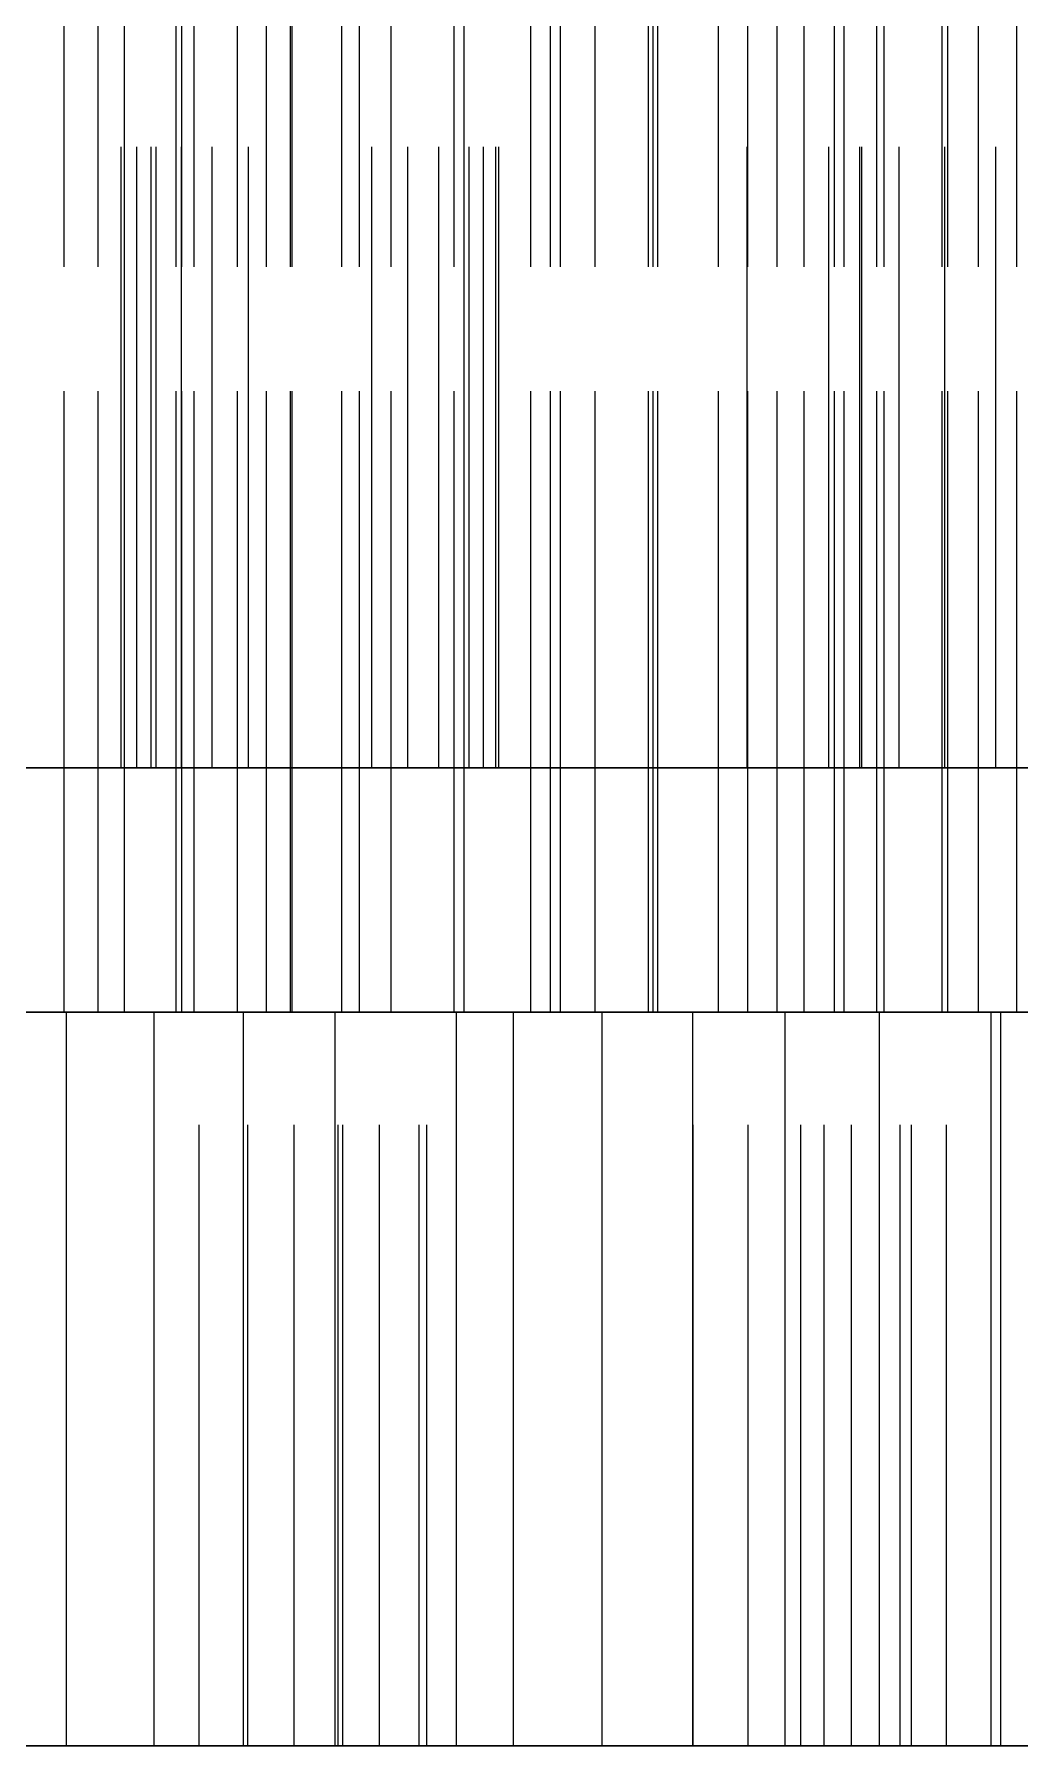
# Model space of a CAD drawing. Header units: millimetres. Extents: x -27 to 154, y -43 to 55.
# Drawn here: x 13.435 to 15.452, y 46.249 to 49.749 of the extents above; entities that cross this region are included whole.
import ezdxf

# ---------------------------------------------------------------- set-up
doc = ezdxf.new("R2010")
doc.units = ezdxf.units.MM
doc.linetypes.add('DASHED', pattern=[1.524, 1.27, -0.254])
doc.layers.add('HIDDEN', color=8, linetype='DASHED')
doc.layers.add('VISIBLE', color=7, linetype='CONTINUOUS')

msp = doc.modelspace()

# ---------------------------------------------------------------- linework, layer by layer
at = {"layer": 'HIDDEN'}
for points in [[(13.49708, 47.74871), (13.49708, 51.74871)], [(13.49708, 47.74871), (13.49708, 51.74871)], [(13.5665, 47.74871), (13.5665, 51.74871)], [(13.5665, 47.74871), (13.5665, 51.74871)], [(13.61993, 47.74871), (13.61993, 51.74871)], [(13.61993, 47.74871), (13.61993, 51.74871)], [(13.72579, 47.74871), (13.72579, 51.74871)], [(13.72579, 47.74871), (13.72579, 51.74871)], [(13.73785, 47.74871), (13.73785, 51.74871)], [(13.73785, 47.74871), (13.73785, 51.74871)], [(13.76303, 47.74871), (13.76303, 51.74871)], [(13.76303, 47.74871), (13.76303, 51.74871)], [(13.85118, 47.74871), (13.85118, 51.74871)], [(13.85118, 47.74871), (13.85118, 51.74871)], [(13.91108, 47.74871), (13.91108, 51.74871)], [(13.91108, 47.74871), (13.91108, 51.74871)], [(13.96016, 47.74871), (13.96016, 51.74871)], [(13.96016, 47.74871), (13.96016, 51.74871)], [(13.96318, 47.74871), (13.96318, 51.74871)], [(13.96318, 47.74871), (13.96318, 51.74871)], [(14.06495, 47.74871), (14.06495, 51.74871)], [(14.06495, 47.74871), (14.06495, 51.74871)], [(14.10078, 47.74871), (14.10078, 51.74871)], [(14.10078, 47.74871), (14.10078, 51.74871)], [(14.16565, 47.74871), (14.16565, 51.74871)], [(14.16565, 47.74871), (14.16565, 51.74871)], [(14.29443, 47.74871), (14.29443, 51.74871)], [(14.29443, 47.74871), (14.29443, 51.74871)], [(14.31522, 47.74871), (14.31522, 51.74871)], [(14.31522, 47.74871), (14.31522, 51.74871)], [(14.45149, 47.74871), (14.45149, 51.74871)], [(14.45149, 47.74871), (14.45149, 51.74871)], [(14.49168, 47.74871), (14.49168, 51.74871)], [(14.49168, 47.74871), (14.49168, 51.74871)], [(14.51215, 47.74871), (14.51215, 51.74871)], [(14.51215, 47.74871), (14.51215, 51.74871)], [(14.58346, 47.74871), (14.58346, 51.74871)], [(14.58346, 47.74871), (14.58346, 51.74871)], [(14.69226, 47.74871), (14.69226, 51.74871)], [(14.69226, 47.74871), (14.69226, 51.74871)], [(14.70218, 47.74871), (14.70218, 51.74871)], [(14.70218, 47.74871), (14.70218, 51.74871)], [(14.71142, 47.74871), (14.71142, 51.74871)], [(14.71142, 47.74871), (14.71142, 51.74871)], [(14.83555, 47.74871), (14.83555, 51.74871)], [(14.83555, 47.74871), (14.83555, 51.74871)], [(14.89596, 47.74871), (14.89596, 51.74871)], [(14.89596, 47.74871), (14.89596, 51.74871)], [(14.89596, 47.74871), (14.89596, 51.74871)], [(14.89596, 47.74871), (14.89596, 51.74871)], [(14.956, 47.74871), (14.956, 51.74871)], [(14.956, 47.74871), (14.956, 51.74871)], [(15.01123, 47.74871), (15.01123, 51.74871)], [(15.01123, 47.74871), (15.01123, 51.74871)], [(15.07283, 47.74871), (15.07283, 51.74871)], [(15.07283, 47.74871), (15.07283, 51.74871)], [(15.09307, 47.74871), (15.09307, 51.74871)], [(15.09307, 47.74871), (15.09307, 51.74871)], [(15.15976, 47.74871), (15.15976, 51.74871)], [(15.15976, 47.74871), (15.15976, 51.74871)], [(15.1747, 47.74871), (15.1747, 51.74871)], [(15.1747, 47.74871), (15.1747, 51.74871)], [(15.29322, 47.74871), (15.29322, 51.74871)], [(15.29322, 47.74871), (15.29322, 51.74871)], [(15.30465, 47.74871), (15.30465, 51.74871)], [(15.30465, 47.74871), (15.30465, 51.74871)], [(15.36785, 47.74871), (15.36785, 51.74871)], [(15.36785, 47.74871), (15.36785, 51.74871)], [(15.44615, 47.74871), (15.44615, 51.74871)], [(15.44615, 47.74871), (15.44615, 51.74871)], [(13.61368, 48.24871), (13.61368, 51.24871)], [(13.61368, 48.24871), (13.61368, 51.24871)], [(13.61987, 48.24871), (13.61987, 51.24871)], [(13.61987, 48.24871), (13.61987, 51.24871)], [(13.64542, 48.24871), (13.64542, 51.24871)], [(13.64542, 48.24871), (13.64542, 51.24871)], [(13.67453, 48.24871), (13.67453, 51.24871)], [(13.67453, 48.24871), (13.67453, 51.24871)], [(13.68492, 48.24871), (13.68492, 51.24871)], [(13.68492, 48.24871), (13.68492, 51.24871)], [(13.73671, 48.24871), (13.73671, 51.24871)], [(13.73671, 48.24871), (13.73671, 51.24871)], [(13.7999, 48.24871), (13.7999, 51.24871)], [(13.7999, 48.24871), (13.7999, 51.24871)], [(13.87397, 48.24871), (13.87397, 51.24871)], [(13.87397, 48.24871), (13.87397, 51.24871)], [(14.12603, 48.24871), (14.12603, 51.24871)], [(14.12603, 48.24871), (14.12603, 51.24871)], [(14.2001, 48.24871), (14.2001, 51.24871)], [(14.2001, 48.24871), (14.2001, 51.24871)], [(14.26329, 48.24871), (14.26329, 51.24871)], [(14.26329, 48.24871), (14.26329, 51.24871)], [(14.31508, 48.24871), (14.31508, 51.24871)], [(14.31508, 48.24871), (14.31508, 51.24871)], [(14.32547, 48.24871), (14.32547, 51.24871)], [(14.32547, 48.24871), (14.32547, 51.24871)], [(14.35458, 48.24871), (14.35458, 51.24871)], [(14.35458, 48.24871), (14.35458, 51.24871)], [(14.38013, 48.24871), (14.38013, 51.24871)], [(14.38013, 48.24871), (14.38013, 51.24871)], [(14.38632, 48.24871), (14.38632, 51.24871)], [(14.38632, 48.24871), (14.38632, 51.24871)], [(14.89444, 48.24871), (14.89444, 51.24871)], [(14.89444, 48.24871), (14.89444, 51.24871)], [(15.06168, 48.24871), (15.06168, 51.24871)], [(15.06168, 48.24871), (15.06168, 51.24871)], [(15.12471, 48.24871), (15.12471, 51.24871)], [(15.12471, 48.24871), (15.12471, 51.24871)], [(15.12916, 48.24871), (15.12916, 51.24871)], [(15.20559, 48.24871), (15.20559, 51.24871)], [(15.20559, 48.24871), (15.20559, 51.24871)], [(15.29903, 48.24871), (15.29903, 51.24871)], [(15.29903, 48.24871), (15.29903, 51.24871)], [(15.40319, 48.24871), (15.40319, 51.24871)], [(15.40319, 48.24871), (15.40319, 51.24871)], [(12.87084, 48.24871), (15.12916, 48.24871)], [(13.10556, 48.24871), (13.67453, 48.24871)], [(13.67453, 48.24871), (13.10556, 48.24871)], [(13.39484, 48.24871), (13.44325, 48.24871), (13.49167, 48.24871), (13.54008, 48.24871), (13.58849, 48.24871), (13.6369, 48.24871), (13.68532, 48.24871), (13.73373, 48.24871), (13.78214, 48.24871), (13.83056, 48.24871), (13.87897, 48.24871), (13.92738, 48.24871), (13.97579, 48.24871), (14.02421, 48.24871), (14.07262, 48.24871), (14.12103, 48.24871), (14.16944, 48.24871), (14.21786, 48.24871), (14.26627, 48.24871), (14.31468, 48.24871), (14.3631, 48.24871), (14.41151, 48.24871), (14.45992, 48.24871), (14.50833, 48.24871), (14.55675, 48.24871), (14.60516, 48.24871), (14.65357, 48.24871), (14.70198, 48.24871), (14.7504, 48.24871), (14.79881, 48.24871), (14.84722, 48.24871), (14.89563, 48.24871), (14.94405, 48.24871), (14.99246, 48.24871), (15.04087, 48.24871), (15.08929, 48.24871), (15.1377, 48.24871), (15.18611, 48.24871), (15.23452, 48.24871), (15.28294, 48.24871), (15.33135, 48.24871), (15.37976, 48.24871), (15.42817, 48.24871), (15.47659, 48.24871)], [(13.61368, 48.24871), (13.61987, 48.24871)], [(13.67453, 48.24871), (13.61368, 48.24871)], [(13.61987, 48.24871), (13.61368, 48.24871)], [(13.61368, 48.24871), (13.67453, 48.24871)], [(13.61987, 48.24871), (13.64542, 48.24871)], [(13.64542, 48.24871), (13.61987, 48.24871)], [(13.64542, 48.24871), (13.68492, 48.24871)], [(13.68492, 48.24871), (13.64542, 48.24871)], [(13.68492, 48.24871), (13.73671, 48.24871)], [(13.73671, 48.24871), (13.68492, 48.24871)], [(13.73671, 48.24871), (13.7999, 48.24871)], [(13.7999, 48.24871), (13.73671, 48.24871)], [(13.7999, 48.24871), (13.87397, 48.24871)], [(13.87397, 48.24871), (13.7999, 48.24871)], [(13.87397, 48.24871), (14.12603, 48.24871)], [(14.12603, 48.24871), (13.87397, 48.24871)], [(14.12603, 48.24871), (14.2001, 48.24871)], [(14.2001, 48.24871), (14.12603, 48.24871)], [(14.2001, 48.24871), (14.26329, 48.24871)], [(14.26329, 48.24871), (14.2001, 48.24871)], [(14.26329, 48.24871), (14.31508, 48.24871)], [(14.31508, 48.24871), (14.26329, 48.24871)], [(14.31508, 48.24871), (14.35458, 48.24871)], [(14.35458, 48.24871), (14.31508, 48.24871)], [(14.32547, 48.24871), (14.89444, 48.24871)], [(14.38632, 48.24871), (14.32547, 48.24871)], [(14.89444, 48.24871), (14.32547, 48.24871)], [(14.32547, 48.24871), (14.38632, 48.24871)], [(14.35458, 48.24871), (14.38013, 48.24871)], [(14.38013, 48.24871), (14.35458, 48.24871)], [(14.38013, 48.24871), (14.38632, 48.24871)], [(14.38632, 48.24871), (14.38013, 48.24871)], [(14.89444, 48.24871), (15.06168, 48.24871)], [(15.06168, 48.24871), (14.89444, 48.24871)], [(15.06168, 48.24871), (15.12471, 48.24871)], [(15.12471, 48.24871), (15.06168, 48.24871)], [(15.12471, 48.24871), (15.20559, 48.24871)], [(15.20559, 48.24871), (15.12471, 48.24871)], [(15.45588, 48.24871), (15.4496, 48.24871), (15.44332, 48.24871), (15.43704, 48.24871), (15.43075, 48.24871), (15.42447, 48.24871), (15.41819, 48.24871), (15.4119, 48.24871), (15.40562, 48.24871), (15.39934, 48.24871), (15.39305, 48.24871), (15.38677, 48.24871), (15.38049, 48.24871), (15.3742, 48.24871), (15.36792, 48.24871), (15.36164, 48.24871), (15.35535, 48.24871), (15.34907, 48.24871), (15.34279, 48.24871), (15.3365, 48.24871), (15.33022, 48.24871), (15.32394, 48.24871), (15.31765, 48.24871), (15.31137, 48.24871), (15.30509, 48.24871), (15.29881, 48.24871), (15.29252, 48.24871), (15.28624, 48.24871), (15.27996, 48.24871), (15.27367, 48.24871), (15.26739, 48.24871), (15.26111, 48.24871), (15.25482, 48.24871), (15.24854, 48.24871), (15.24226, 48.24871), (15.23597, 48.24871), (15.22969, 48.24871), (15.22341, 48.24871), (15.21712, 48.24871), (15.21084, 48.24871), (15.20456, 48.24871), (15.19827, 48.24871), (15.19199, 48.24871), (15.18571, 48.24871), (15.17942, 48.24871), (15.17314, 48.24871), (15.16686, 48.24871), (15.16057, 48.24871), (15.15429, 48.24871), (15.14801, 48.24871), (15.14173, 48.24871), (15.13544, 48.24871), (15.12916, 48.24871)], [(15.20559, 48.24871), (15.29903, 48.24871)], [(15.29903, 48.24871), (15.20559, 48.24871)], [(15.29903, 48.24871), (15.40319, 48.24871)], [(15.40319, 48.24871), (15.29903, 48.24871)], [(15.40319, 48.24871), (15.51701, 48.24871)], [(15.51701, 48.24871), (15.40319, 48.24871)], [(17.625, 47.74871), (17.06548, 47.74871), (16.50595, 47.74871), (15.94643, 47.74871), (15.3869, 47.74871), (14.82738, 47.74871), (14.26786, 47.74871), (13.70833, 47.74871), (13.14881, 47.74871), (12.58929, 47.74871), (12.02976, 47.74871), (11.47024, 47.74871), (10.91071, 47.74871), (10.35119, 47.74871), (9.79167, 47.74871), (9.23214, 47.74871)], [(9.23214, 47.74871), (9.79167, 47.74871), (10.35119, 47.74871), (10.91071, 47.74871), (11.47024, 47.74871), (12.02976, 47.74871), (12.58929, 47.74871), (13.14881, 47.74871), (13.70833, 47.74871), (14.26786, 47.74871), (14.82738, 47.74871), (15.3869, 47.74871), (15.94643, 47.74871), (16.50595, 47.74871), (17.06548, 47.74871), (17.625, 47.74871)], [(9.41071, 47.74871), (10.01786, 47.74871), (10.625, 47.74871), (11.23214, 47.74871), (11.83929, 47.74871), (12.44643, 47.74871), (13.05357, 47.74871), (13.66071, 47.74871), (14.26786, 47.74871), (14.875, 47.74871), (15.48214, 47.74871), (16.08929, 47.74871), (16.69643, 47.74871), (17.30357, 47.74871), (17.91071, 47.74871), (18.51786, 47.74871), (19.125, 47.74871)], [(15.47389, 47.74871), (15.33867, 47.74871), (15.20344, 47.74871), (15.06822, 47.74871), (14.93299, 47.74871), (14.79776, 47.74871), (14.66254, 47.74871), (14.52731, 47.74871), (14.39209, 47.74871), (14.25686, 47.74871), (14.12163, 47.74871), (13.98641, 47.74871), (13.85118, 47.74871), (13.71595, 47.74871), (13.58073, 47.74871), (13.4455, 47.74871), (13.31028, 47.74871)], [(13.32705, 47.74871), (13.50167, 47.74871)], [(13.5665, 47.74871), (13.37382, 47.74871)], [(13.37382, 47.74871), (13.5665, 47.74871)], [(13.72579, 47.74871), (13.49708, 47.74871)], [(13.49708, 47.74871), (13.61993, 47.74871)], [(13.61993, 47.74871), (13.49708, 47.74871)], [(13.49708, 47.74871), (13.72579, 47.74871)], [(13.50167, 47.74871), (13.68073, 47.74871)], [(13.50167, 46.24871), (13.50167, 47.74871)], [(13.76303, 47.74871), (13.5665, 47.74871)], [(13.5665, 47.74871), (13.76303, 47.74871)], [(13.61993, 47.74871), (13.73785, 47.74871)], [(13.73785, 47.74871), (13.61993, 47.74871)], [(13.68073, 47.74871), (13.86395, 47.74871)], [(13.68073, 46.24871), (13.68073, 47.74871)], [(13.91108, 47.74871), (13.72579, 47.74871)], [(13.72579, 47.74871), (13.91108, 47.74871)], [(13.73785, 47.74871), (13.85118, 47.74871)], [(13.85118, 47.74871), (13.73785, 47.74871)], [(13.96318, 47.74871), (13.76303, 47.74871)], [(13.76303, 47.74871), (13.96318, 47.74871)], [(13.77294, 47.74871), (14.06668, 47.74871)], [(13.87278, 47.74871), (13.77294, 47.74871)], [(14.06668, 47.74871), (13.77294, 47.74871)], [(13.77294, 47.74871), (13.87278, 47.74871)], [(13.77294, 46.24871), (13.77294, 47.74871)], [(13.77294, 46.24871), (13.77294, 47.74871)], [(13.85118, 47.74871), (13.96016, 47.74871)], [(13.96016, 47.74871), (13.85118, 47.74871)], [(13.86395, 47.74871), (14.0511, 47.74871)], [(13.86395, 46.24871), (13.86395, 47.74871)], [(13.96738, 47.74871), (13.87278, 47.74871)], [(13.87278, 47.74871), (13.96738, 47.74871)], [(13.87278, 46.24871), (13.87278, 47.74871)], [(13.87278, 46.24871), (13.87278, 47.74871)], [(14.10078, 47.74871), (13.91108, 47.74871)], [(13.91108, 47.74871), (14.10078, 47.74871)], [(13.96016, 47.74871), (14.06495, 47.74871)], [(14.06495, 47.74871), (13.96016, 47.74871)], [(14.16565, 47.74871), (13.96318, 47.74871)], [(13.96318, 47.74871), (14.16565, 47.74871)], [(14.05711, 47.74871), (13.96738, 47.74871)], [(13.96738, 47.74871), (14.05711, 47.74871)], [(13.96738, 46.24871), (13.96738, 47.74871)], [(13.96738, 46.24871), (13.96738, 47.74871)], [(14.0511, 47.74871), (14.29956, 47.74871)], [(14.0511, 46.24871), (14.0511, 47.74871)], [(14.14226, 47.74871), (14.05711, 47.74871)], [(14.05711, 47.74871), (14.14226, 47.74871)], [(14.05711, 46.24871), (14.05711, 47.74871)], [(14.05711, 46.24871), (14.05711, 47.74871)], [(14.06495, 47.74871), (14.16565, 47.74871)], [(14.16565, 47.74871), (14.06495, 47.74871)], [(14.06668, 47.74871), (14.23885, 47.74871)], [(14.23885, 47.74871), (14.06668, 47.74871)], [(14.06668, 46.24871), (14.06668, 47.74871)], [(14.06668, 46.24871), (14.06668, 47.74871)], [(14.29443, 47.74871), (14.10078, 47.74871)], [(14.10078, 47.74871), (14.29443, 47.74871)], [(14.22303, 47.74871), (14.14226, 47.74871)], [(14.14226, 47.74871), (14.22303, 47.74871)], [(14.14226, 46.24871), (14.14226, 47.74871)], [(14.14226, 46.24871), (14.14226, 47.74871)], [(14.29956, 47.74871), (14.22303, 47.74871)], [(14.22303, 47.74871), (14.29956, 47.74871)], [(14.22303, 46.24871), (14.22303, 47.74871)], [(14.22303, 46.24871), (14.22303, 47.74871)], [(14.23885, 47.74871), (14.4159, 47.74871)], [(14.29956, 47.74871), (14.23885, 47.74871)], [(14.23885, 46.24871), (14.23885, 47.74871)], [(14.23885, 46.24871), (14.23885, 47.74871)], [(14.49168, 47.74871), (14.29443, 47.74871)], [(14.29443, 47.74871), (14.49168, 47.74871)], [(14.29956, 46.24871), (14.29956, 47.74871)], [(14.51215, 47.74871), (14.31522, 47.74871)], [(14.31522, 47.74871), (14.45149, 47.74871)], [(14.45149, 47.74871), (14.31522, 47.74871)], [(14.31522, 47.74871), (14.51215, 47.74871)], [(14.4159, 47.74871), (14.59738, 47.74871)], [(14.4159, 46.24871), (14.4159, 47.74871)], [(14.45149, 47.74871), (14.58346, 47.74871)], [(14.58346, 47.74871), (14.45149, 47.74871)], [(14.69226, 47.74871), (14.49168, 47.74871)], [(14.49168, 47.74871), (14.69226, 47.74871)], [(14.70218, 47.74871), (14.51215, 47.74871)], [(14.51215, 47.74871), (14.70218, 47.74871)], [(14.58346, 47.74871), (14.71142, 47.74871)], [(14.71142, 47.74871), (14.58346, 47.74871)], [(14.59738, 47.74871), (14.78292, 47.74871)], [(14.59738, 46.24871), (14.59738, 47.74871)], [(14.89596, 47.74871), (14.69226, 47.74871)], [(14.69226, 47.74871), (14.89596, 47.74871)], [(14.89596, 47.74871), (14.70218, 47.74871)], [(14.70218, 47.74871), (14.89596, 47.74871)], [(14.71142, 47.74871), (14.83555, 47.74871)], [(14.83555, 47.74871), (14.71142, 47.74871)], [(14.78292, 47.74871), (14.97227, 47.74871)], [(14.78292, 46.24871), (14.78292, 47.74871)], [(14.78364, 47.74871), (15.05168, 47.74871)], [(14.8964, 47.74871), (14.78364, 47.74871)], [(15.05168, 47.74871), (14.78364, 47.74871)], [(14.78364, 47.74871), (14.8964, 47.74871)], [(14.78364, 46.24871), (14.78364, 47.74871)], [(14.78364, 46.24871), (14.78364, 47.74871)], [(14.83555, 47.74871), (14.956, 47.74871)], [(14.956, 47.74871), (14.83555, 47.74871)], [(15.09307, 47.74871), (14.89596, 47.74871)], [(15.07283, 47.74871), (14.89596, 47.74871)], [(14.89596, 47.74871), (15.07283, 47.74871)], [(14.89596, 47.74871), (15.09307, 47.74871)], [(15.00434, 47.74871), (14.8964, 47.74871)], [(14.8964, 47.74871), (15.00434, 47.74871)], [(14.8964, 46.24871), (14.8964, 47.74871)], [(14.8964, 46.24871), (14.8964, 47.74871)], [(14.956, 47.74871), (15.07283, 47.74871)], [(15.07283, 47.74871), (14.956, 47.74871)], [(14.97227, 47.74871), (15.1652, 47.74871)], [(14.97227, 46.24871), (14.97227, 47.74871)], [(15.10781, 47.74871), (15.00434, 47.74871)], [(15.00434, 47.74871), (15.10781, 47.74871)], [(15.00434, 46.24871), (15.00434, 47.74871)], [(15.00434, 46.24871), (15.00434, 47.74871)], [(15.1747, 47.74871), (15.01123, 47.74871)], [(15.01123, 47.74871), (15.15976, 47.74871)], [(15.15976, 47.74871), (15.01123, 47.74871)], [(15.01123, 47.74871), (15.1747, 47.74871)], [(15.05168, 47.74871), (15.23043, 47.74871)], [(15.23043, 47.74871), (15.05168, 47.74871)], [(15.05168, 46.24871), (15.05168, 47.74871)], [(15.05168, 46.24871), (15.05168, 47.74871)], [(15.29322, 47.74871), (15.09307, 47.74871)], [(15.09307, 47.74871), (15.29322, 47.74871)], [(15.20705, 47.74871), (15.10781, 47.74871)], [(15.10781, 47.74871), (15.20705, 47.74871)], [(15.10781, 46.24871), (15.10781, 47.74871)], [(15.10781, 46.24871), (15.10781, 47.74871)], [(15.15976, 47.74871), (15.30465, 47.74871)], [(15.30465, 47.74871), (15.15976, 47.74871)], [(15.1652, 47.74871), (15.39353, 47.74871)], [(15.1652, 46.24871), (15.1652, 47.74871)], [(15.36785, 47.74871), (15.1747, 47.74871)], [(15.1747, 47.74871), (15.36785, 47.74871)], [(15.30225, 47.74871), (15.20705, 47.74871)], [(15.20705, 47.74871), (15.30225, 47.74871)], [(15.20705, 46.24871), (15.20705, 47.74871)], [(15.20705, 46.24871), (15.20705, 47.74871)], [(15.23043, 47.74871), (15.41362, 47.74871)], [(15.39353, 47.74871), (15.23043, 47.74871)], [(15.23043, 46.24871), (15.23043, 47.74871)], [(15.23043, 46.24871), (15.23043, 47.74871)], [(15.49615, 47.74871), (15.29322, 47.74871)], [(15.29322, 47.74871), (15.49615, 47.74871)], [(15.39353, 47.74871), (15.30225, 47.74871)], [(15.30225, 47.74871), (15.39353, 47.74871)], [(15.30225, 46.24871), (15.30225, 47.74871)], [(15.30225, 46.24871), (15.30225, 47.74871)], [(15.30465, 47.74871), (15.44615, 47.74871)], [(15.44615, 47.74871), (15.30465, 47.74871)], [(15.56405, 47.74871), (15.36785, 47.74871)], [(15.36785, 47.74871), (15.56405, 47.74871)], [(15.39353, 46.24871), (15.39353, 47.74871)], [(15.41362, 47.74871), (15.6008, 47.74871)], [(15.41362, 46.24871), (15.41362, 47.74871)], [(15.44615, 47.74871), (15.58438, 47.74871)], [(15.58438, 47.74871), (15.44615, 47.74871)], [(17.625, 46.24871), (17.06548, 46.24871), (16.50595, 46.24871), (15.94643, 46.24871), (15.3869, 46.24871), (14.82738, 46.24871), (14.26786, 46.24871), (13.70833, 46.24871), (13.14881, 46.24871), (12.58929, 46.24871), (12.02976, 46.24871), (11.47024, 46.24871), (10.91071, 46.24871), (10.35119, 46.24871), (9.79167, 46.24871), (9.23214, 46.24871)], [(9.23214, 46.24871), (9.79167, 46.24871), (10.35119, 46.24871), (10.91071, 46.24871), (11.47024, 46.24871), (12.02976, 46.24871), (12.58929, 46.24871), (13.14881, 46.24871), (13.70833, 46.24871), (14.26786, 46.24871), (14.82738, 46.24871), (15.3869, 46.24871), (15.94643, 46.24871), (16.50595, 46.24871), (17.06548, 46.24871), (17.625, 46.24871)], [(13.32705, 46.24871), (13.50167, 46.24871)], [(13.50167, 46.24871), (13.68073, 46.24871)], [(13.68073, 46.24871), (13.86395, 46.24871)], [(13.77294, 46.24871), (14.06668, 46.24871)], [(13.87278, 46.24871), (13.77294, 46.24871)], [(14.06668, 46.24871), (13.77294, 46.24871)], [(13.77294, 46.24871), (13.87278, 46.24871)], [(13.86395, 46.24871), (14.0511, 46.24871)], [(13.96738, 46.24871), (13.87278, 46.24871)], [(13.87278, 46.24871), (13.96738, 46.24871)], [(14.05711, 46.24871), (13.96738, 46.24871)], [(13.96738, 46.24871), (14.05711, 46.24871)], [(14.0511, 46.24871), (14.29956, 46.24871)], [(14.14226, 46.24871), (14.05711, 46.24871)], [(14.05711, 46.24871), (14.14226, 46.24871)], [(14.06668, 46.24871), (14.23885, 46.24871)], [(14.23885, 46.24871), (14.06668, 46.24871)], [(14.22303, 46.24871), (14.14226, 46.24871)], [(14.14226, 46.24871), (14.22303, 46.24871)], [(14.29956, 46.24871), (14.22303, 46.24871)], [(14.22303, 46.24871), (14.29956, 46.24871)], [(14.23885, 46.24871), (14.4159, 46.24871)], [(14.29956, 46.24871), (14.23885, 46.24871)], [(14.4159, 46.24871), (14.59738, 46.24871)], [(14.59738, 46.24871), (14.78292, 46.24871)], [(14.78292, 46.24871), (14.97227, 46.24871)], [(14.78364, 46.24871), (15.05168, 46.24871)], [(14.8964, 46.24871), (14.78364, 46.24871)], [(15.05168, 46.24871), (14.78364, 46.24871)], [(14.78364, 46.24871), (14.8964, 46.24871)], [(15.00434, 46.24871), (14.8964, 46.24871)], [(14.8964, 46.24871), (15.00434, 46.24871)], [(14.97227, 46.24871), (15.1652, 46.24871)], [(15.10781, 46.24871), (15.00434, 46.24871)], [(15.00434, 46.24871), (15.10781, 46.24871)], [(15.05168, 46.24871), (15.23043, 46.24871)], [(15.23043, 46.24871), (15.05168, 46.24871)], [(15.20705, 46.24871), (15.10781, 46.24871)], [(15.10781, 46.24871), (15.20705, 46.24871)], [(15.1652, 46.24871), (15.39353, 46.24871)], [(15.30225, 46.24871), (15.20705, 46.24871)], [(15.20705, 46.24871), (15.30225, 46.24871)], [(15.23043, 46.24871), (15.41362, 46.24871)], [(15.39353, 46.24871), (15.23043, 46.24871)], [(15.39353, 46.24871), (15.30225, 46.24871)], [(15.30225, 46.24871), (15.39353, 46.24871)], [(15.41362, 46.24871), (15.6008, 46.24871)]]:
    msp.add_lwpolyline(points, dxfattribs=at)
at = {"layer": 'VISIBLE'}
for points in [[(13.50167, 47.74871), (13.32705, 47.74871)], [(13.68073, 47.74871), (13.50167, 47.74871)], [(13.50167, 46.24871), (13.50167, 47.74871)], [(13.86395, 47.74871), (13.68073, 47.74871)], [(13.68073, 46.24871), (13.68073, 47.74871)], [(14.0511, 47.74871), (13.86395, 47.74871)], [(13.86395, 46.24871), (13.86395, 47.74871)], [(14.29956, 47.74871), (14.0511, 47.74871)], [(14.0511, 46.24871), (14.0511, 47.74871)], [(14.4159, 47.74871), (14.29956, 47.74871)], [(14.29956, 46.24871), (14.29956, 47.74871)], [(14.59738, 47.74871), (14.4159, 47.74871)], [(14.4159, 46.24871), (14.4159, 47.74871)], [(14.78292, 47.74871), (14.59738, 47.74871)], [(14.59738, 46.24871), (14.59738, 47.74871)], [(14.97227, 47.74871), (14.78292, 47.74871)], [(14.78292, 46.24871), (14.78292, 47.74871)], [(15.1652, 47.74871), (14.97227, 47.74871)], [(14.97227, 46.24871), (14.97227, 47.74871)], [(15.39353, 47.74871), (15.1652, 47.74871)], [(15.1652, 46.24871), (15.1652, 47.74871)], [(15.41362, 47.74871), (15.39353, 47.74871)], [(15.39353, 46.24871), (15.39353, 47.74871)], [(15.6008, 47.74871), (15.41362, 47.74871)], [(15.41362, 46.24871), (15.41362, 47.74871)], [(13.50167, 46.24871), (13.32705, 46.24871)], [(13.68073, 46.24871), (13.50167, 46.24871)], [(13.86395, 46.24871), (13.68073, 46.24871)], [(14.0511, 46.24871), (13.86395, 46.24871)], [(14.29956, 46.24871), (14.0511, 46.24871)], [(14.4159, 46.24871), (14.29956, 46.24871)], [(14.59738, 46.24871), (14.4159, 46.24871)], [(14.78292, 46.24871), (14.59738, 46.24871)], [(14.97227, 46.24871), (14.78292, 46.24871)], [(15.1652, 46.24871), (14.97227, 46.24871)], [(15.39353, 46.24871), (15.1652, 46.24871)], [(15.41362, 46.24871), (15.39353, 46.24871)], [(15.6008, 46.24871), (15.41362, 46.24871)]]:
    msp.add_lwpolyline(points, dxfattribs=at)

doc.saveas('drawing.dxf')
